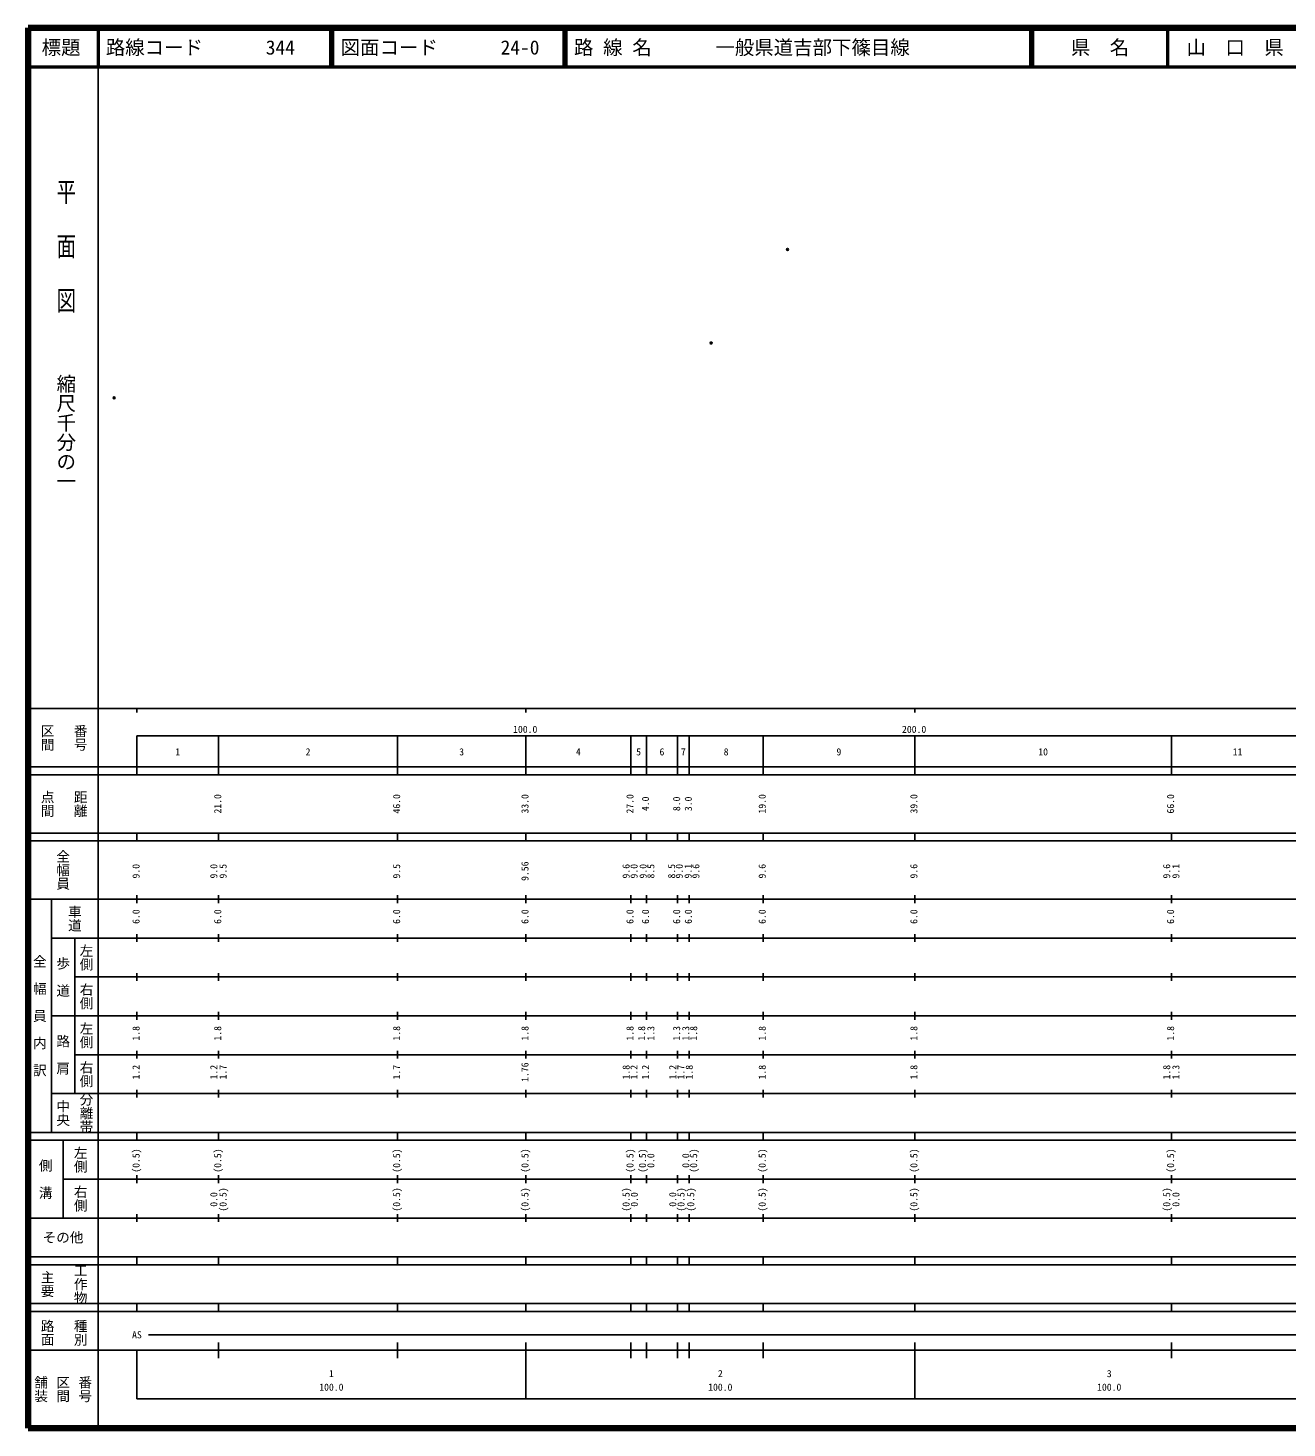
# Model space of a CAD drawing. Units: millimetres on the paper. Extents: x 40 to 680, y 20 to 380.
# Drawn here: x 40 to 363.7, y 20 to 380 of the extents above; entities that cross this region are included whole.
import ezdxf
from ezdxf.enums import TextEntityAlignment as Align

# ---------------------------------------------------------------- set-up
doc = ezdxf.new("R2010")
doc.units = ezdxf.units.MM
doc.header["$PDMODE"] = 32
doc.header["$PDSIZE"] = 0.5
doc.layers.add('M-OTRS', color=6, linetype='Continuous')
doc.layers.add('M-TTL-TXT', color=7, linetype='Continuous')
for name, color, linetype, lineweight in [('M-TTL', 2, 'Continuous', 140), ('M-TTL-BAND', 7, 'Continuous', 25), ('M-TTL-LINE', 7, 'Continuous', 50)]:
    doc.layers.add(name, color=color, linetype=linetype, lineweight=lineweight)
doc.styles.add('@ＭＳ ゴシック', font='')
doc.styles.add('ＭＳ ゴシック', font='')
doc.styles.get('@ＭＳ ゴシック').set_extended_font_data('@MS Gothic')
doc.styles.get('ＭＳ ゴシック').set_extended_font_data('MS Gothic')

msp = doc.modelspace()

# ---------------------------------------------------------------- linework, layer by layer
at = {"layer": 'M-OTRS'}
for p in [(235.287, 323.073), (215.647, 298.997), (62.13, 284.92)]:
    msp.add_point(p, dxfattribs=at)
at = {"layer": 'M-TTL'}
for p, q in [((40, 380), (40, 20)), ((680, 380), (40, 380)), ((40, 20), (680, 20))]:
    msp.add_line(p, q, dxfattribs=at)
at = {"layer": 'M-TTL-BAND'}
for p, q in [((58, 370), (58, 20)), ((40, 205), (579, 205)), ((68, 205), (68, 204)), ((168, 205), (168, 204)), ((268, 205), (268, 204)), ((68, 198), (579, 198)), ((68, 198), (68, 188)), ((89, 188), (89, 198)), ((135, 188), (135, 198)), ((168, 188), (168, 198)), ((195, 188), (195, 198)), ((199, 188), (199, 198)), ((207, 188), (207, 198)), ((210, 188), (210, 198)), ((229, 188), (229, 198)), ((268, 188), (268, 198)), ((334, 188), (334, 198)), ((40, 190), (579, 190)), ((40, 188), (579, 188)), ((40, 173), (579, 173)), ((68, 171), (68, 173)), ((89, 171), (89, 173)), ((135, 171), (135, 173)), ((168, 171), (168, 173)), ((195, 171), (195, 173)), ((199, 171), (199, 173)), ((207, 171), (207, 173)), ((210, 171), (210, 173)), ((229, 171), (229, 173)), ((268, 171), (268, 173)), ((334, 171), (334, 173)), ((40, 171), (579, 171)), ((40, 156), (579, 156)), ((46, 96), (46, 156)), ((68, 155), (68, 157)), ((89, 155), (89, 157)), ((135, 155), (135, 157)), ((168, 155), (168, 157)), ((195, 155), (195, 157)), ((199, 155), (199, 157)), ((207, 155), (207, 157)), ((210, 155), (210, 157)), ((229, 155), (229, 157)), ((268, 155), (268, 157)), ((334, 155), (334, 157)), ((46, 146), (579, 146)), ((52, 146), (52, 106)), ((68, 145), (68, 147)), ((89, 145), (89, 147)), ((135, 145), (135, 147)), ((168, 145), (168, 147)), ((195, 145), (195, 147)), ((199, 145), (199, 147)), ((207, 145), (207, 147)), ((210, 145), (210, 147)), ((229, 145), (229, 147)), ((268, 145), (268, 147)), ((334, 145), (334, 147)), ((68, 135), (68, 137)), ((89, 135), (89, 137)), ((135, 135), (135, 137)), ((168, 135), (168, 137)), ((195, 135), (195, 137)), ((199, 135), (199, 137)), ((207, 135), (207, 137)), ((210, 135), (210, 137)), ((229, 135), (229, 137)), ((268, 135), (268, 137)), ((334, 135), (334, 137)), ((52, 136), (579, 136)), ((46, 126), (579, 126)), ((68, 125), (68, 127)), ((89, 125), (89, 127)), ((135, 125), (135, 127)), ((168, 125), (168, 127)), ((195, 125), (195, 127)), ((199, 125), (199, 127)), ((207, 125), (207, 127)), ((210, 125), (210, 127)), ((229, 125), (229, 127)), ((268, 125), (268, 127)), ((334, 125), (334, 127)), ((52, 116), (579, 116)), ((68, 115), (68, 117)), ((89, 115), (89, 117)), ((135, 115), (135, 117)), ((168, 115), (168, 117)), ((195, 115), (195, 117)), ((199, 115), (199, 117)), ((207, 115), (207, 117)), ((210, 115), (210, 117)), ((229, 115), (229, 117)), ((268, 115), (268, 117)), ((334, 115), (334, 117)), ((46, 106), (579, 106)), ((68, 105), (68, 107)), ((89, 105), (89, 107)), ((135, 105), (135, 107)), ((168, 105), (168, 107)), ((195, 105), (195, 107)), ((199, 105), (199, 107)), ((207, 105), (207, 107)), ((210, 105), (210, 107)), ((229, 105), (229, 107)), ((268, 105), (268, 107)), ((334, 105), (334, 107)), ((40, 96), (579, 96)), ((40, 94), (579, 94)), ((49, 94), (49, 74)), ((68, 94), (68, 96)), ((89, 94), (89, 96)), ((135, 94), (135, 96)), ((168, 94), (168, 96)), ((195, 94), (195, 96)), ((199, 94), (199, 96)), ((207, 94), (207, 96)), ((210, 94), (210, 96)), ((229, 94), (229, 96)), ((268, 94), (268, 96)), ((334, 94), (334, 96)), ((49, 84), (579, 84)), ((68, 83), (68, 85)), ((89, 83), (89, 85)), ((135, 83), (135, 85)), ((168, 83), (168, 85)), ((195, 83), (195, 85)), ((199, 83), (199, 85)), ((207, 83), (207, 85)), ((210, 83), (210, 85)), ((229, 83), (229, 85)), ((268, 83), (268, 85)), ((334, 83), (334, 85)), ((40, 74), (579, 74)), ((68, 73), (68, 75)), ((89, 73), (89, 75)), ((135, 73), (135, 75)), ((168, 73), (168, 75)), ((195, 73), (195, 75)), ((199, 73), (199, 75)), ((207, 73), (207, 75)), ((210, 73), (210, 75)), ((229, 73), (229, 75)), ((268, 73), (268, 75)), ((334, 73), (334, 75)), ((40, 64), (579, 64)), ((40, 62), (579, 62)), ((68, 62), (68, 64)), ((89, 62), (89, 64)), ((135, 62), (135, 64)), ((168, 62), (168, 64)), ((195, 62), (195, 64)), ((199, 62), (199, 64)), ((207, 62), (207, 64)), ((210, 62), (210, 64)), ((229, 62), (229, 64)), ((268, 62), (268, 64)), ((334, 62), (334, 64)), ((40, 52), (579, 52)), ((68, 50), (68, 52)), ((89, 50), (89, 52)), ((135, 50), (135, 52)), ((168, 50), (168, 52)), ((195, 50), (195, 52)), ((199, 50), (199, 52)), ((207, 50), (207, 52)), ((210, 50), (210, 52)), ((229, 50), (229, 52)), ((268, 50), (268, 52)), ((334, 50), (334, 52)), ((40, 50), (579, 50)), ((71, 44), (539, 44)), ((40, 40), (579, 40)), ((68, 40), (68, 27.5)), ((89, 38), (89, 42)), ((135, 38), (135, 42)), ((168, 27.5), (168, 42)), ((195, 38), (195, 42)), ((199, 38), (199, 42)), ((207, 38), (207, 42)), ((210, 38), (210, 42)), ((229, 38), (229, 42)), ((268, 27.5), (268, 42)), ((334, 38), (334, 42)), ((68, 27.5), (579, 27.5))]:
    msp.add_line(p, q, dxfattribs=at)
at = {"layer": 'M-TTL-LINE'}
for p, q in [((58, 380), (58, 370)), ((117.75, 380), (117.75, 370)), ((118.25, 380), (118.25, 370)), ((177.75, 380), (177.75, 370)), ((178.25, 380), (178.25, 370)), ((297.75, 380), (297.75, 370)), ((298.25, 380), (298.25, 370)), ((333, 380), (333, 370)), ((40, 370), (680, 370))]:
    msp.add_line(p, q, dxfattribs=at)

# ---------------------------------------------------------------- texts
at = {"layer": 'M-TTL-BAND', "style": '@ＭＳ ゴシック', "width": 1.4}
msp.add_text('平  面  図', height=3.666, rotation=270, dxfattribs=at).set_placement((49.777, 306.475), align=Align.MIDDLE_RIGHT)
at = {"layer": 'M-TTL-BAND', "style": '@ＭＳ ゴシック'}
msp.add_text('縮尺千分の一', height=3.666, rotation=270, dxfattribs=at).set_placement((49.777, 261.03), align=Align.MIDDLE_RIGHT)
for s, p in [('区間', (45, 197.5)), ('番号', (53.5, 197.5)), ('点間', (45, 180.5)), ('距離', (53.5, 180.5)), ('全幅員', (49, 163.5)), ('車道', (52, 151)), ('左側', (55, 141)), ('全\u3000幅\u3000員\u3000内\u3000訳', (43, 126)), ('歩\u3000道', (49, 136)), ('右側', (55, 131)), ('左側', (55, 121)), ('路\u3000肩', (49, 116)), ('右側', (55, 111)), ('分離帯', (55, 101)), ('中央', (49, 101)), ('左側', (53.5, 89)), ('側\u3000溝', (44.5, 84)), ('右側', (53.5, 79)), ('工作物', (53.5, 57)), ('主要', (45, 57)), ('路面', (45, 44.5)), ('種別', (53.5, 44.5)), ('舗装', (43.333, 30)), ('区間', (49, 30)), ('番号', (54.667, 30))]:
    msp.add_text(s, height=2.566, rotation=270, dxfattribs=at).set_placement(p, align=Align.MIDDLE_CENTER)
at = {"layer": 'M-TTL-BAND', "style": 'ＭＳ ゴシック'}
for s, p in [('100.0', (167.844, 198.195)), ('200.0', (267.844, 198.195)), ('1', (78.5, 192.405)), ('2', (112, 192.405)), ('3', (151.5, 192.405)), ('4', (181.5, 192.405)), ('5', (197, 192.405)), ('6', (203, 192.405)), ('7', (208.5, 192.405)), ('8', (219.5, 192.405)), ('9', (248.5, 192.405)), ('10', (301, 192.405)), ('11', (351, 192.405)), ('AS', (68, 42.5)), ('1', (118, 32.523)), ('2', (218, 32.523)), ('3', (318, 32.523)), ('100.0', (118, 29.033)), ('100.0', (218, 29.033)), ('100.0', (318, 29.033))]:
    msp.add_text(s, height=1.833, dxfattribs=at).set_placement(p, align=Align.BOTTOM_CENTER)
for s, p in [('21.0', (90.232, 180.5)), ('46.0', (136.232, 180.5)), ('33.0', (169.232, 180.5)), ('27.0', (196.232, 180.5)), ('4.0', (200.232, 180.5)), ('8.0', (208.232, 180.5)), ('3.0', (211.232, 180.5)), ('19.0', (230.232, 180.5)), ('39.0', (269.232, 180.5)), ('66.0', (335.232, 180.5)), ('9.0', (69.232, 163.174)), ('9.0', (89.232, 163.174)), ('9.5', (91.602, 163.174)), ('9.5', (136.232, 163.174)), ('9.56', (169.232, 163.174)), ('9.6', (195.232, 163.174)), ('9.0', (197.277, 163.174)), ('9.0', (199.612, 163.174)), ('8.5', (201.602, 163.174)), ('8.5', (206.935, 163.174)), ('9.0', (208.897, 163.174)), ('9.1', (211.185, 163.174)), ('9.6', (213.183, 163.174)), ('9.6', (230.232, 163.174)), ('9.6', (269.232, 163.174)), ('9.6', (334.232, 163.174)), ('9.1', (336.602, 163.174)), ('6.0', (69.232, 151.5)), ('6.0', (90.232, 151.5)), ('6.0', (136.232, 151.5)), ('6.0', (169.232, 151.5)), ('6.0', (196.232, 151.5)), ('6.0', (200.232, 151.5)), ('6.0', (208.232, 151.5)), ('6.0', (211.232, 151.5)), ('6.0', (230.232, 151.5)), ('6.0', (269.232, 151.5)), ('6.0', (335.232, 151.5)), ('1.8', (69.232, 121.5)), ('1.8', (90.232, 121.5)), ('1.8', (136.232, 121.5)), ('1.8', (169.232, 121.5)), ('1.8', (196.232, 121.5)), ('1.8', (199.232, 121.5)), ('1.3', (201.602, 121.5)), ('1.3', (208.232, 121.5)), ('1.3', (210.58, 121.5)), ('1.8', (212.602, 121.5)), ('1.8', (230.232, 121.5)), ('1.8', (269.232, 121.5)), ('1.8', (335.232, 121.5)), ('1.2', (69.232, 111.5)), ('1.2', (89.232, 111.5)), ('1.7', (91.602, 111.5)), ('1.7', (136.232, 111.5)), ('1.76', (169.232, 111.5)), ('1.8', (195.232, 111.5)), ('1.2', (197.254, 111.5)), ('1.2', (200.232, 111.5)), ('1.2', (207.232, 111.5)), ('1.7', (209.325, 111.5)), ('1.8', (211.462, 111.5)), ('1.8', (230.232, 111.5)), ('1.8', (269.232, 111.5)), ('1.8', (334.232, 111.5)), ('1.3', (336.602, 111.5)), ('(0.5)', (69.232, 88.764)), ('(0.5)', (90.232, 88.764)), ('(0.5)', (136.232, 88.764)), ('(0.5)', (169.232, 88.764)), ('(0.5)', (196.232, 88.764)), ('(0.5)', (199.448, 88.764)), ('0.0', (201.602, 88.764)), ('0.0', (210.598, 88.764)), ('(0.5)', (212.602, 88.764)), ('(0.5)', (230.232, 88.764)), ('(0.5)', (269.232, 88.764)), ('(0.5)', (335.232, 88.764)), ('0.0', (89.232, 78.764)), ('(0.5)', (91.602, 78.764)), ('(0.5)', (136.232, 78.764)), ('(0.5)', (169.232, 78.764)), ('(0.5)', (195.232, 78.764)), ('0.0', (197.351, 78.764)), ('0.0', (207.232, 78.764)), ('(0.5)', (209.349, 78.764)), ('(0.5)', (211.85, 78.764)), ('(0.5)', (230.232, 78.764)), ('(0.5)', (269.232, 78.764)), ('(0.5)', (334.232, 78.764)), ('0.0', (336.602, 78.764))]:
    msp.add_text(s, height=1.833, rotation=90, dxfattribs=at).set_placement(p, align=Align.BOTTOM_CENTER)
msp.add_text('その他', height=2.566, dxfattribs=at).set_placement((49, 69), align=Align.MIDDLE_CENTER)
at = {"layer": 'M-TTL-TXT', "style": 'ＭＳ ゴシック'}
for s, p in [('標題', (48.5, 375)), ('県\u3000名', (315.625, 375)), ('山\u3000口\u3000県', (350.375, 375))]:
    msp.add_text(s, height=3.666, dxfattribs=at).set_placement(p, align=Align.MIDDLE_CENTER)
for s, p in [('路線コード', (60, 375)), ('344', (101.142, 375)), ('図面コード', (120.38, 375)), ('24-0', (161.521, 375)), ('路 線 名', (180.38, 375)), ('一般県道吉部下篠目線', (216.734, 375))]:
    msp.add_text(s, height=3.666, dxfattribs=at).set_placement(p, align=Align.MIDDLE_LEFT)

doc.saveas('drawing.dxf')
